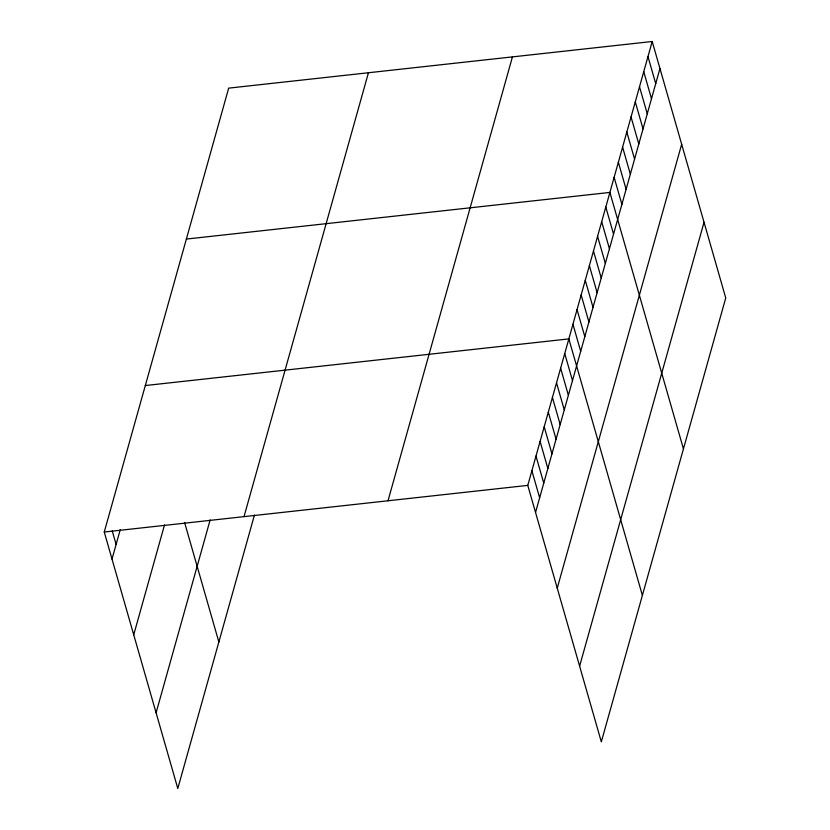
<?xml version="1.0" encoding="UTF-8"?>
<svg xmlns="http://www.w3.org/2000/svg" width="830" height="830" viewBox="0 0 830 830"><rect width="100%" height="100%" fill="white"/><g stroke="black" fill="none" stroke-linecap="round" stroke-linejoin="round"><path stroke-width="1.25" d="M254.447 515.067L177.796 788.5L104.258 532.03L228.675 88.136L652.204 41.5L725.742 297.97L601.325 741.864L527.776 485.384L652.204 41.5M112.008 559.078L120.226 529.779M133.723 634.784L164.516 524.923M156.092 712.794L210.146 519.922M244.02 516.634L368.437 72.75M388.015 500.781L512.442 56.886M535.537 512.432L659.954 68.548M557.252 588.148L681.669 144.264M579.61 666.148L704.037 222.264M186.376 239.061L609.894 192.425L683.443 448.895M145.312 385.545L568.841 338.899L642.379 595.38M104.258 532.03L527.776 485.384M647.971 56.596L655.731 83.643M643.738 71.681L651.498 98.729M639.505 86.777L647.265 113.824M635.282 101.872L643.032 128.92M631.049 116.957L638.81 144.005M626.816 132.053L634.577 159.101M622.593 147.149L630.343 174.196M618.36 162.234L626.111 189.282M614.127 177.329L621.888 204.377M605.796 207.075L613.546 234.122M601.688 221.714L609.438 248.772M597.579 236.363L605.34 263.411M593.471 251.013L601.231 278.06M589.373 265.662L597.123 292.71M585.264 280.312L593.014 307.359M581.156 294.961L588.916 322.009M577.047 309.611L584.808 336.658M572.949 324.26L580.699 351.308M564.732 353.549L572.492 380.607M560.624 368.198L568.384 395.246M556.525 382.848L564.276 409.896M552.417 397.497L560.177 424.545M548.308 412.147L556.069 439.195M544.2 426.796L551.96 453.844M540.102 441.446L547.852 468.494M535.993 456.095L543.754 483.143M531.885 470.735L539.645 497.793M184.571 522.433L218.861 642.015M112.237 530.899L116.117 544.428"/></g></svg>
